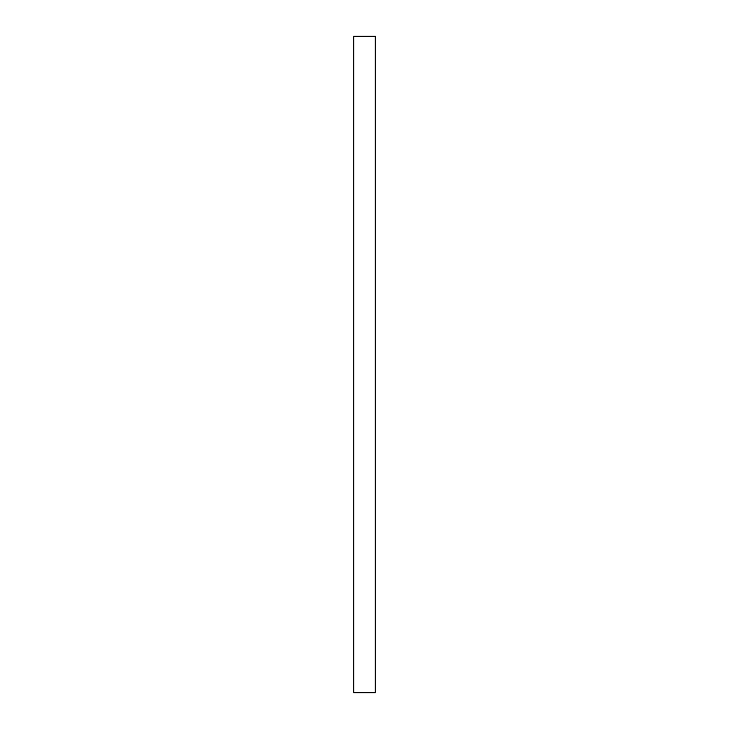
<?xml version="1.0" encoding="UTF-8"?>
<svg xmlns="http://www.w3.org/2000/svg" width="729" height="729" viewBox="0 0 729 729"><rect width="100%" height="100%" fill="white"/><g stroke="black" fill="none" stroke-linecap="round" stroke-linejoin="round"><path stroke-width="1.09" d="M375.435 36.45L353.565 36.45L353.565 692.55L375.435 692.55L375.435 36.45"/></g></svg>
